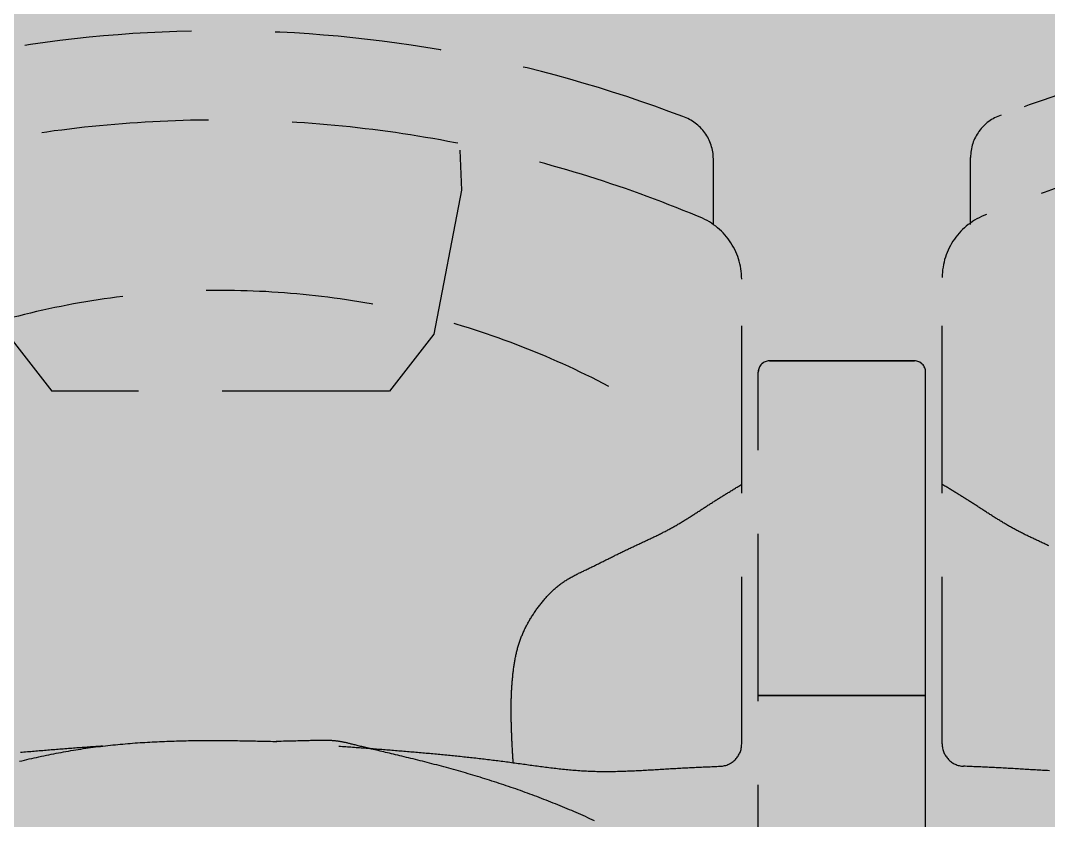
# Model space of a CAD drawing. Header units: metres. Extents: x 630750 to 860239, y 578133 to 726633.
# Drawn here: x 764870.7 to 765331.4, y 637621.9 to 637980.5 of the extents above; entities that cross this region are included whole.
import ezdxf

# ---------------------------------------------------------------- set-up
doc = ezdxf.new("R2010")
doc.units = ezdxf.units.M
doc.header["$LTSCALE"] = 300
doc.linetypes.add('3$0$업무시설_xr-base$0$CONTINOUS', pattern=[0])
doc.linetypes.add('새_블럭$0$HIDDEN', pattern=[0.375, 0.25, -0.125])
for name, color, linetype in [('3$0$A-CON', 2, 'Continuous'), ('3$0$A-WALL-CONC', 2, 'Continuous'), ('새_블럭$0$KUK-WALL-FIN_1', 30, 'Continuous')]:
    doc.layers.add(name, color=color, linetype=linetype)

# ---------------------------------------------------------------- blocks, each defined once
blk = doc.blocks.new('3$0$con2')
at = {"layer": '3$0$A-WALL-CONC', "linetype": '3$0$업무시설_xr-base$0$CONTINOUS'}
h = blk.add_hatch(color=251, dxfattribs=at)
h.dxf.hatch_style = 1
edge = h.paths.add_edge_path(flags=17)
edge.add_arc((-134345.86, -276172.16), 450, 0, 360)
h.paths.add_polyline_path([(-156156.58, -311179.88), (-156334.97, -311089.44), (-156922.81, -312248.94), (-156744.43, -312339.38)], flags=16)
h.paths.add_polyline_path([(-157332.28, -313498.88), (-157510.66, -313408.44), (-158053.29, -314478.74), (-157874.91, -314569.18)], flags=16)
h.paths.add_polyline_path([(-94657.59, -334034.69), (-94715.67, -334226.07), (-93739.61, -334522.25), (-93681.54, -334330.86)], flags=17)
h.paths.add_polyline_path([(-111499.3, -328924.21), (-111557.38, -329115.59), (-110581.33, -329411.77), (-110523.25, -329220.39)], flags=17)
h.paths.add_polyline_path([(-109394.09, -329563.02), (-109452.17, -329754.4), (-108476.11, -330050.58), (-108418.04, -329859.2)], flags=17)
h.paths.add_polyline_path([(-107288.88, -330201.83), (-107346.95, -330393.21), (-106370.9, -330689.39), (-106312.83, -330498.01)], flags=17)
h.paths.add_polyline_path([(-105183.67, -330840.64), (-105241.74, -331032.02), (-104265.69, -331328.2), (-104207.61, -331136.82)], flags=17)
h.paths.add_polyline_path([(-103078.45, -331479.45), (-103136.53, -331670.83), (-102160.47, -331967.01), (-102102.4, -331775.63)], flags=16)
h.paths.add_polyline_path([(-100973.24, -332118.26), (-101031.31, -332309.64), (-100055.26, -332605.82), (-99997.19, -332414.44)], flags=16)
h.paths.add_polyline_path([(-98868.03, -332757.07), (-98926.1, -332948.45), (-97950.05, -333244.63), (-97891.97, -333053.25)], flags=16)
h.paths.add_polyline_path([(-96762.81, -333395.88), (-96820.89, -333587.26), (-95844.83, -333883.44), (-95786.76, -333692.06)], flags=16)
edge = h.paths.add_edge_path(flags=17)
edge.add_arc((-134345.86, -286072.18), 450, 0, 360)
h.paths.add_polyline_path([(-143845.86, -275922.16), (-143845.86, -275872.16), (-144545.85, -275872.16), (-144545.85, -286422.16), (-141345.85, -286422.16), (-141345.85, -286222.16), (-143845.85, -286222.16), (-143845.85, -285772.16), (-144345.85, -285772.16), (-144345.85, -276572.16), (-143845.85, -276572.16), (-143845.85, -276122.16), (-141745.85, -276122.16), (-141345.85, -276122.16), (-141345.85, -275922.16)], flags=17)
h.paths.add_polyline_path([(-104645.86, -260722.16), (-107545.86, -260722.15), (-107545.86, -260922.15), (-104645.86, -260922.16)], flags=16)
h.paths.add_polyline_path([(-105845.86, -322372.15), (-105845.86, -325422.15), (-105555.86, -325422.15), (-105555.86, -325222.15), (-105645.86, -325222.15), (-105645.86, -322572.15), (-99445.86, -322572.15), (-99445.86, -325222.15), (-104555.86, -325222.15), (-104555.86, -325422.15), (-99245.86, -325422.15), (-99245.86, -322372.15)], flags=17)
edge = h.paths.add_edge_path(flags=17)
edge.add_arc((-99495.86, -295972.16), 450, 0, 360)
edge = h.paths.add_edge_path(flags=17)
edge.add_arc((-114495.86, -312472.16), 450, 0, 360)
edge = h.paths.add_edge_path(flags=17)
edge.add_arc((-114495.86, -319072.16), 450, 0, 360)
edge = h.paths.add_edge_path(flags=16)
edge.add_arc((-114545.86, -327472.16), 400, 0, 360)
h.paths.add_polyline_path([(-99895.86, -302172.15), (-99095.86, -302172.15), (-99095.86, -302972.15), (-99895.86, -302972.15)], flags=17)
h.paths.add_polyline_path([(-92295.86, -302072.16), (-91595.86, -302072.16), (-91595.86, -303072.16), (-92295.86, -303072.16)], flags=17)
h.paths.add_polyline_path([(-92295.86, -311972.16), (-91595.86, -311972.16), (-91595.86, -312972.16), (-92295.86, -312972.16)], flags=17)
edge = h.paths.add_edge_path()
edge.add_arc((-127717.72, -334910.62), 400, 0, 360)
h.paths.add_polyline_path([(-166745.86, -285572.16), (-165945.86, -285572.16), (-165945.86, -286372.16), (-166745.86, -286372.16)], flags=16)
h.paths.add_polyline_path([(-151620.1, -327239.63), (-152385.63, -327007.33), (-152617.93, -327772.87), (-151852.4, -328005.16)], flags=16)
h.paths.add_polyline_path([(-164251.38, -323406.77), (-165016.91, -323174.47), (-165249.21, -323940.01), (-164483.67, -324172.3)], flags=17)
h.paths.add_polyline_path([(-165728.14, -305715.75), (-166493.67, -305483.45), (-166725.96, -306248.98), (-165960.43, -306481.28)], flags=16)
h.paths.add_polyline_path([(-170567.02, -321490.34), (-171332.55, -321258.04), (-171564.84, -322023.58), (-170799.31, -322255.87)], flags=17)
h.paths.add_polyline_path([(-166745.86, -295572.15), (-165945.86, -295572.15), (-165945.86, -296372.15), (-166745.86, -296372.15)], flags=16)
edge = h.paths.add_edge_path(flags=16)
edge.add_arc((-137840, -314543.94), 450, 0, 360)
edge = h.paths.add_edge_path(flags=16)
edge.add_arc((-128366.54, -317418.58), 450, 0, 360)
h.paths.add_polyline_path([(-146814.55, -311402.67), (-147580.08, -311170.38), (-147812.37, -311935.91), (-147046.84, -312168.21)], flags=16)
h.paths.add_polyline_path([(-182399.1, -318004.49), (-183068.94, -317801.23), (-183272.2, -318471.07), (-182602.36, -318674.33)], flags=16)
h.paths.add_polyline_path([(-183245.86, -305522.16), (-182545.86, -305522.16), (-182545.86, -306222.16), (-183245.86, -306222.16)], flags=16)
h.paths.add_polyline_path([(-183245.86, -295622.16), (-182545.86, -295622.16), (-182545.86, -296322.16), (-183245.86, -296322.16)], flags=17)
h.paths.add_polyline_path([(-183245.86, -285722.16), (-182545.86, -285722.16), (-182545.86, -286422.16), (-183245.86, -286422.16)], flags=17)
h.paths.add_polyline_path([(-183245.86, -280472.15), (-182545.86, -280472.15), (-182545.86, -281172.15), (-183245.86, -281172.15)], flags=17)
h.paths.add_polyline_path([(-167847.82, -312701.23), (-168613.36, -312468.93), (-168845.65, -313234.46), (-168080.12, -313466.76)], flags=17)
h.paths.add_polyline_path([(-173995.86, -310859.87), (-173195.86, -310859.87), (-173195.86, -311659.87), (-173995.86, -311659.87)], flags=16)
h.paths.add_polyline_path([(-173995.86, -305472.16), (-173195.86, -305472.16), (-173195.86, -306272.16), (-173995.86, -306272.16)], flags=16)
edge = h.paths.add_edge_path(flags=17)
edge.add_arc((-130500.75, -324451.91), 450, 0, 360)
edge = h.paths.add_edge_path(flags=17)
edge.add_arc((-139974.21, -321577.26), 450, 0, 360)
h.paths.add_polyline_path([(-148948.75, -318436), (-149714.28, -318203.7), (-149946.58, -318969.24), (-149181.05, -319201.53)], flags=16)
h.paths.add_polyline_path([(-173995.86, -295572.16), (-173195.86, -295572.16), (-173195.86, -296372.16), (-173995.86, -296372.16)], flags=16)
h.paths.add_polyline_path([(-173995.86, -285672.16), (-173195.86, -285672.16), (-173195.86, -286472.16), (-173995.86, -286472.16)], flags=16)
h.paths.add_polyline_path([(-164445.85, -276572.16), (-163645.85, -276572.16), (-163645.85, -275772.16), (-164445.85, -275772.16)], flags=16)
h.paths.add_polyline_path([(-173945.86, -276472.16), (-173345.86, -276472.16), (-173345.86, -275872.16), (-173945.86, -275872.16)], flags=17)
h.paths.add_polyline_path([(-144645.85, -302172.16), (-143845.85, -302172.16), (-143845.85, -302972.16), (-144645.85, -302972.16)], flags=17)
h.paths.add_polyline_path([(-144645.85, -295572.16), (-143845.85, -295572.16), (-143845.85, -296372.16), (-144645.85, -296372.16)], flags=16)
h.paths.add_polyline_path([(-99845.86, -327072.15), (-99045.86, -327072.15), (-99045.86, -327872.15), (-99845.86, -327872.15)], flags=16)
h.paths.add_polyline_path([(-154445.85, -302272.16), (-153845.85, -302272.16), (-153845.85, -302872.16), (-154445.85, -302872.16)], flags=17)
edge = h.paths.add_edge_path(flags=17)
edge.add_arc((-124445.86, -286072.16), 350, 0, 360)
edge = h.paths.add_edge_path(flags=17)
edge.add_arc((-124445.86, -295972.15), 350, 0, 360)
edge = h.paths.add_edge_path(flags=17)
edge.add_arc((-134345.86, -302572.15), 350, 0, 360)
edge = h.paths.add_edge_path(flags=17)
edge.add_arc((-134345.86, -295972.15), 350, 0, 360)
h.paths.add_polyline_path([(-92345.86, -253222.15), (-91645.86, -253222.15), (-91645.86, -253922.15), (-92345.86, -253922.15)], flags=17)
h.paths.add_polyline_path([(-173995.86, -253222.15), (-173295.86, -253222.15), (-173295.86, -253922.15), (-173995.86, -253922.15)], flags=17)
h.paths.add_polyline_path([(-92345.86, -333872.16), (-91645.86, -333872.16), (-91645.86, -334572.16), (-92345.86, -334572.16)], flags=17)
h.paths.add_polyline_path([(-92395.86, -327072.16), (-91645.86, -327072.16), (-91645.86, -327872.16), (-92395.86, -327872.16)], flags=16)
h.paths.add_polyline_path([(-92295.86, -318572.16), (-91595.86, -318572.16), (-91595.86, -319572.16), (-92295.86, -319572.16)], flags=17)
edge = h.paths.add_edge_path(flags=17)
edge.add_arc((-107945.86, -329272.16), 450, 0, 360)
edge = h.paths.add_edge_path(flags=17)
edge.add_arc((-107945.86, -295972.16), 500, 0, 360)
h.paths.add_polyline_path([(-108345.86, -318572.16), (-107545.86, -318572.16), (-107545.86, -319572.16), (-108345.86, -319572.16)], flags=17)
h.paths.add_polyline_path([(-108345.86, -311972.16), (-107545.86, -311972.16), (-107545.86, -312972.16), (-108345.86, -312972.16)], flags=17)
h.paths.add_polyline_path([(-108345.86, -302072.16), (-107545.86, -302072.16), (-107545.86, -303072.16), (-108345.86, -303072.16)], flags=17)
h.paths.add_polyline_path([(-124845.86, -253172.16), (-124045.86, -253172.16), (-124045.86, -253972.16), (-124845.86, -253972.16)], flags=17)
h.paths.add_polyline_path([(-144645.86, -253172.16), (-143845.86, -253172.16), (-143845.86, -253972.16), (-144645.86, -253972.16)], flags=17)
h.paths.add_polyline_path([(-164445.61, -253172.16), (-163645.61, -253172.16), (-163645.61, -253972.16), (-164445.61, -253972.16)], flags=17)
h.paths.add_polyline_path([(-114945.86, -253172.16), (-114145.86, -253172.16), (-114145.86, -253972.16), (-114945.86, -253972.16)], flags=17)
h.paths.add_polyline_path([(-134645.86, -253272.16), (-134045.86, -253272.16), (-134045.86, -253872.16), (-134645.86, -253872.16)], flags=17)
h.paths.add_polyline_path([(-154445.86, -253272.16), (-153845.86, -253272.16), (-153845.86, -253872.16), (-154445.86, -253872.16)], flags=17)
h.paths.add_polyline_path([(-99745.86, -253272.16), (-99145.86, -253272.16), (-99145.86, -253872.16), (-99745.86, -253872.16)], flags=17)
h.paths.add_polyline_path([(-108345.86, -253172.16), (-107545.86, -253172.16), (-107545.86, -253972.16), (-108345.86, -253972.16)], flags=17)
h.paths.add_polyline_path([(-92295.86, -295622.16), (-91595.86, -295622.16), (-91595.86, -296322.16), (-92295.86, -296322.16)], flags=17)
h.paths.add_polyline_path([(-92295.86, -285722.16), (-91595.86, -285722.16), (-91595.86, -286422.16), (-92295.86, -286422.16)], flags=17)
h.paths.add_polyline_path([(-92295.86, -275822.16), (-91595.86, -275822.16), (-91595.86, -276522.16), (-92295.86, -276522.16)], flags=17)
h.paths.add_polyline_path([(-92295.86, -269222.16), (-91595.86, -269222.16), (-91595.86, -269922.16), (-92295.86, -269922.16)], flags=17)
h.paths.add_polyline_path([(-92295.86, -260722.16), (-91595.86, -260722.16), (-91595.86, -261422.16), (-92295.86, -261422.16)], flags=17)
h.paths.add_polyline_path([(-99845.86, -331472.16), (-99045.86, -331472.16), (-99045.86, -332272.16), (-99845.86, -332272.16)], flags=16)
h.paths.add_polyline_path([(-114945.86, -285672.16), (-114145.86, -285672.16), (-114145.86, -286472.16), (-114945.86, -286472.16)], flags=16)
h.paths.add_polyline_path([(-174045.86, -269172.16), (-173245.86, -269172.16), (-173245.86, -269972.16), (-174045.86, -269972.16)], flags=16)
h.paths.add_polyline_path([(-174045.86, -260672.16), (-173245.86, -260672.16), (-173245.86, -261472.16), (-174045.86, -261472.16)], flags=16)
edge = h.paths.add_edge_path(flags=17)
edge.add_arc((-124445.86, -276172.16), 450, 0, 360)
edge = h.paths.add_edge_path(flags=17)
edge.add_arc((-114545.86, -295972.16), 450, 0, 360)
edge = h.paths.add_edge_path(flags=17)
edge.add_arc((-114545.86, -302572.16), 450, 0, 360)
h.paths.add_polyline_path([(-114945.86, -269172.16), (-114145.86, -269172.16), (-114145.86, -269972.16), (-114945.86, -269972.16)], flags=16)
h.paths.add_polyline_path([(-100595.86, -260722.16), (-99795.86, -260722.16), (-99795.86, -261522.16), (-100595.86, -261522.16)], flags=17)
h.paths.add_polyline_path([(-114945.86, -260672.16), (-114145.86, -260672.16), (-114145.86, -261472.16), (-114945.86, -261472.16)], flags=16)
h.paths.add_polyline_path([(-108345.86, -285672.15), (-107545.86, -285672.15), (-107545.86, -286472.15), (-108345.86, -286472.15)], flags=16)
h.paths.add_polyline_path([(-99895.86, -285672.15), (-99095.86, -285672.15), (-99095.86, -286472.15), (-99895.86, -286472.15)], flags=16)
h.paths.add_polyline_path([(-99895.86, -275772.15), (-99095.86, -275772.15), (-99095.86, -276572.15), (-99895.86, -276572.15)], flags=16)
h.paths.add_polyline_path([(-108345.86, -275772.15), (-107545.86, -275772.15), (-107545.86, -276572.15), (-108345.86, -276572.15)], flags=16)
h.paths.add_polyline_path([(-114945.86, -275772.15), (-114145.86, -275772.15), (-114145.86, -276572.15), (-114945.86, -276572.15)], flags=16)
h.paths.add_polyline_path([(-124845.86, -260672.15), (-124045.86, -260672.15), (-124045.86, -261472.15), (-124845.86, -261472.15)], flags=16)
h.paths.add_polyline_path([(-134745.86, -260672.15), (-133945.86, -260672.15), (-133945.86, -261472.15), (-134745.86, -261472.15)], flags=16)
h.paths.add_polyline_path([(-144645.86, -260672.15), (-143845.86, -260672.15), (-143845.86, -261472.15), (-144645.86, -261472.15)], flags=16)
h.paths.add_polyline_path([(-154545.86, -260672.15), (-153745.86, -260672.15), (-153745.86, -261472.15), (-154545.86, -261472.15)], flags=16)
h.paths.add_polyline_path([(-154545.86, -269172.15), (-153745.86, -269172.15), (-153745.86, -269972.15), (-154545.86, -269972.15)], flags=16)
h.paths.add_polyline_path([(-144645.86, -269172.15), (-143845.86, -269172.15), (-143845.86, -269972.15), (-144645.86, -269972.15)], flags=16)
h.paths.add_polyline_path([(-134745.86, -269172.15), (-133945.86, -269172.15), (-133945.86, -269972.15), (-134745.86, -269972.15)], flags=16)
h.paths.add_polyline_path([(-124845.86, -269172.15), (-124045.86, -269172.15), (-124045.86, -269972.15), (-124845.86, -269972.15)], flags=16)
h.paths.add_polyline_path([(-99895.86, -269172.15), (-99095.86, -269172.15), (-99095.86, -269972.15), (-99895.86, -269972.15)], flags=16)
edge = h.paths.add_edge_path(flags=17)
edge.add_arc((-142631.08, -330333.03), 450, 0, 360)
h.paths.add_polyline_path([(-92245.86, -248122.15), (-91645.86, -248122.15), (-91645.86, -248722.15), (-92245.86, -248722.15)], flags=16)
h.paths.add_polyline_path([(-154545.85, -275772.16), (-153745.85, -275772.16), (-153745.85, -276572.16), (-154545.85, -276572.16)], flags=16)
h.paths.add_polyline_path([(-181495.86, -275872.15), (-180895.86, -275872.15), (-180895.86, -276472.15), (-181495.86, -276472.15)], flags=17)
h.paths.add_polyline_path([(-181495.86, -269272.15), (-180895.86, -269272.15), (-180895.86, -269872.15), (-181495.86, -269872.15)], flags=17)
h.paths.add_polyline_path([(-181495.86, -260772.15), (-180895.86, -260772.15), (-180895.86, -261372.15), (-181495.86, -261372.15)], flags=17)
h.paths.add_polyline_path([(-99745.86, -248122.15), (-99145.86, -248122.15), (-99145.86, -248722.15), (-99745.86, -248722.15)], flags=16)
h.paths.add_polyline_path([(-108245.86, -248122.15), (-107645.86, -248122.15), (-107645.86, -248722.15), (-108245.86, -248722.15)], flags=16)
h.paths.add_polyline_path([(-114845.86, -248122.15), (-114245.86, -248122.15), (-114245.86, -248722.15), (-114845.86, -248722.15)], flags=16)
h.paths.add_polyline_path([(-124745.86, -248122.15), (-124145.86, -248122.15), (-124145.86, -248722.15), (-124745.86, -248722.15)], flags=16)
h.paths.add_polyline_path([(-134645.86, -248122.15), (-134045.86, -248122.15), (-134045.86, -248722.15), (-134645.86, -248722.15)], flags=16)
h.paths.add_polyline_path([(-144545.86, -248122.15), (-143945.86, -248122.15), (-143945.86, -248722.15), (-144545.86, -248722.15)], flags=16)
h.paths.add_polyline_path([(-154445.86, -248122.15), (-153845.86, -248122.15), (-153845.86, -248722.15), (-154445.86, -248722.15)], flags=16)
h.paths.add_polyline_path([(-164345.86, -248122.15), (-163745.86, -248122.15), (-163745.86, -248722.15), (-164345.86, -248722.15)], flags=16)
h.paths.add_polyline_path([(-173945.86, -248122.15), (-173345.86, -248122.15), (-173345.86, -248722.15), (-173945.86, -248722.15)], flags=16)
h.paths.add_polyline_path([(-181495.86, -248122.15), (-180895.86, -248122.15), (-180895.86, -248722.15), (-181495.86, -248722.15)], flags=17)
h.paths.add_polyline_path([(-156129.82, -308837.28), (-156275.21, -309124.05), (-155530.07, -309501.82), (-155767.47, -309970.08), (-155589.08, -310060.51), (-155031.87, -308961.44), (-158742.65, -307835.44), (-158800.72, -308026.82), (-158705.03, -308055.86), (-159053.47, -309204.15), (-159149.17, -309175.12), (-159207.24, -309366.5), (-159111.55, -309395.54), (-160940.87, -315424.1), (-163476.69, -314654.63), (-161647.37, -308626.06), (-160164.15, -309076.13), (-160106.08, -308884.75), (-161589.3, -308434.68), (-161240.86, -307286.38), (-159757.64, -307736.45), (-159699.57, -307545.07), (-161374.17, -307036.92), (-163726.15, -314787.93), (-158751.16, -316297.55), (-158462.76, -315728.69), (-158641.13, -315638.24), (-158853.67, -316057.45), (-160749.48, -315482.17), (-158513.65, -308113.93)], flags=16)
h.paths.add_polyline_path([(-164195.86, -268622.15), (-164395.86, -268622.15), (-164395.86, -260722.15), (-161345.86, -260722.15), (-161345.86, -269922.15), (-164395.86, -269922.15), (-164395.86, -269622.15), (-164195.86, -269622.15), (-164195.86, -269722.15), (-161545.86, -269722.15), (-161545.86, -267322.15), (-163095.86, -267322.15), (-163095.86, -267122.15), (-161545.86, -267122.15), (-161545.86, -260922.15), (-164195.86, -260922.15), (-164195.86, -267122.15), (-164095.86, -267122.15), (-164095.86, -267322.15), (-164195.86, -267322.15)], flags=16)
h.paths.add_polyline_path([(-133745.86, -297419.02), (-133445.86, -297419.02), (-133445.86, -294772.16), (-133745.86, -294772.16)], flags=16)
h.paths.add_polyline_path([(-174045.86, -269972.15), (-174045.86, -269172.15), (-173245.86, -269172.15), (-173245.86, -269972.15)], flags=16)
edge = h.paths.add_edge_path()
edge.add_line((-92095.86, -249472.15), (-92095.87, -249672.15))
edge.add_line((-92095.86, -249472.15), (-92095.86, -249672.15))
edge.add_line((-92095.86, -249472.15), (-92095.86, -249672.15))
edge.add_line((-107745.86, -269122.15), (-107945.86, -269122.15))
edge.add_line((-107945.86, -266622.16), (-107745.86, -266622.16))
edge.add_line((-107945.86, -265972.16), (-107945.86, -266622.16))
edge.add_line((-107945.86, -269122.15), (-107945.86, -269672.16))
edge.add_line((-107745.86, -269472.16), (-107745.86, -269122.15))
edge.add_line((-107745.86, -266622.16), (-107745.86, -265972.16))
edge.add_arc((-131699.45, -252472.15), 9200, 49.504868, 90)
edge.add_line((-91895.86, -331197.16), (-91595.86, -331197.16))
edge.add_line((-91595.86, -321272.16), (-91895.86, -321272.16))
edge.add_line((-102295.86, -264497.15), (-102095.86, -264497.15))
edge.add_line((-102295.86, -263497.15), (-102095.86, -263497.15))
edge.add_line((-102095.86, -264497.15), (-102095.86, -264872.15))
edge.add_line((-102095.86, -262922.15), (-102095.86, -263497.15))
edge.add_line((-102295.86, -264497.15), (-102295.86, -264672.15))
edge.add_line((-102295.86, -263122.15), (-102295.86, -263497.15))
edge.add_line((-102095.86, -264872.15), (-103745.86, -264872.15))
edge.add_line((-102295.86, -264672.15), (-103745.86, -264672.15))
edge.add_line((-112628.46, -328581.58), (-113861.43, -328207.44))
edge.add_line((-112686.54, -328772.96), (-112628.46, -328581.58))
edge.add_line((-113989.85, -328377.48), (-112686.54, -328772.96))
edge.add_line((-91895.86, -334572.16), (-91895.86, -334872.72))
edge.add_line((-91895.86, -334872.72), (-92552.38, -334673.5))
edge.add_line((-91595.86, -321272.16), (-91595.86, -257872.02))
edge.add_line((-91645.86, -327872.16), (-91595.86, -327872.16))
edge.add_line((-91595.86, -327872.16), (-91595.86, -326772.16))
edge.add_line((-92552.38, -334673.5), (-92610.45, -334864.89))
edge.add_line((-92610.45, -334864.89), (-91595.86, -335172.76))
edge.add_line((-91595.86, -335172.76), (-91595.86, -331197.16))
edge.add_line((-113989.85, -328504.28), (-113989.85, -328377.48))
edge.add_line((-114139.85, -328504.28), (-114139.85, -328154.58))
edge.add_line((-114212.75, -327693.6), (-113861.43, -328207.44))
edge.add_line((-114363.14, -327827.99), (-114139.85, -328154.58))
edge.add_line((-114139.85, -328504.28), (-113989.85, -328504.28))
edge.add_line((-91595.86, -326772.16), (-91895.86, -326772.16))
edge.add_line((-180895.85, -299322.15), (-182995.86, -299322.15))
edge.add_line((-180895.85, -299022.15), (-180895.85, -299322.15))
edge.add_line((-182995.86, -299022.15), (-180895.85, -299022.15))
edge.add_line((-180895.86, -304122.15), (-180895.86, -304422.15))
edge.add_line((-180895.86, -287122.15), (-182995.86, -287122.15))
edge.add_line((-180895.86, -287422.15), (-180895.86, -287122.15))
edge.add_line((-182995.86, -287422.15), (-180895.86, -287422.15))
edge.add_line((-180895.86, -293072.15), (-182995.86, -293072.15))
edge.add_line((-180895.86, -292772.15), (-180895.86, -293072.15))
edge.add_line((-182995.86, -292772.15), (-180895.86, -292772.15))
edge.add_line((-180895.86, -304422.15), (-182995.86, -304422.15))
edge.add_line((-182995.86, -304122.15), (-180895.86, -304122.15))
edge.add_line((-91595.86, -331197.16), (-91595.86, -335172.76))
edge.add_line((-91595.86, -257872.15), (-91595.86, -321272.16))
edge.add_line((-92095.86, -249472.15), (-92095.85, -249672.15))
edge.add_line((-89395.61, -249672.15), (-92095.85, -249672.15))
edge.add_line((-89395.61, -249472.15), (-92095.86, -249472.15))
edge.add_line((-125725.12, -245475.68), (-122586.82, -248122.15))
edge.add_line((-128045.86, -242472.15), (-121345.86, -248122.15))
edge.add_line((-144945.86, -243272.15), (-131695.93, -243272.15))
edge.add_line((-145745.86, -242472.15), (-128045.86, -242472.15))
edge.add_line((-144945.86, -248122.15), (-144945.86, -243272.15))
edge.add_line((-145745.86, -248122.15), (-145745.86, -242472.15))
edge.add_line((-183095.92, -306222.16), (-183095.94, -313624.25))
edge.add_line((-183295.86, -313624.25), (-183095.86, -313624.25))
edge.add_line((-89395.61, -248522.15), (-91645.85, -248522.15))
edge.add_line((-92095.86, -257472.15), (-89395.61, -257472.15))
edge.add_line((-91595.86, -257872.15), (-88995.61, -257872.15))
edge.add_line((-89395.61, -249672.15), (-89395.61, -257472.15))
edge.add_line((-89395.61, -248522.15), (-89395.61, -249472.15))
edge.add_line((-88995.61, -248122.15), (-88995.61, -257872.15))
edge.add_line((-88995.61, -248122.15), (-91645.86, -248122.15))
edge.add_line((-102295.86, -263122.15), (-103745.86, -263122.15))
edge.add_line((-102095.86, -262922.15), (-103745.86, -262922.15))
edge.add_line((-99295.86, -275772.15), (-99295.86, -269972.15))
edge.add_line((-99095.86, -275772.15), (-99095.86, -269972.15))
edge.add_line((-99295.86, -285672.15), (-99295.86, -276572.15))
edge.add_line((-99095.86, -285672.15), (-99095.86, -276572.15))
edge.add_line((-99295.86, -290172.15), (-99095.86, -290172.15))
edge.add_line((-183245.86, -306222.15), (-183295.92, -306222.15))
edge.add_line((-111745.86, -265972.15), (-107945.86, -265972.15))
edge.add_line((-111745.86, -262022.15), (-111745.86, -265972.15))
edge.add_line((-111545.86, -262022.15), (-111745.86, -262022.15))
edge.add_line((-111545.86, -262922.15), (-111545.86, -262022.15))
edge.add_line((-111445.86, -262922.15), (-111545.86, -262922.15))
edge.add_line((-111445.86, -263122.15), (-111445.86, -262922.15))
edge.add_line((-111545.86, -263122.15), (-111445.86, -263122.15))
edge.add_line((-111545.86, -265772.15), (-111545.86, -263122.15))
edge.add_line((-103945.86, -265772.15), (-111545.86, -265772.15))
edge.add_line((-103945.86, -263122.15), (-103945.86, -265772.15))
edge.add_line((-110445.86, -263122.15), (-103945.86, -263122.15))
edge.add_line((-110445.86, -262922.15), (-110445.86, -263122.15))
edge.add_line((-109295.86, -262922.15), (-110445.86, -262922.15))
edge.add_line((-109295.86, -260922.15), (-109295.86, -262922.15))
edge.add_line((-111545.86, -260922.15), (-109295.86, -260922.15))
edge.add_line((-111545.86, -261022.15), (-111545.86, -260922.15))
edge.add_line((-111745.86, -261022.15), (-111545.86, -261022.15))
edge.add_line((-111745.86, -260722.15), (-111745.86, -261022.15))
edge.add_line((-108245.86, -260722.15), (-111745.86, -260722.15))
edge.add_line((-108245.86, -260922.15), (-108245.86, -260722.15))
edge.add_line((-109095.86, -260922.15), (-108245.86, -260922.15))
edge.add_line((-109095.86, -262922.15), (-109095.86, -260922.15))
edge.add_line((-103945.86, -262922.15), (-109095.86, -262922.15))
edge.add_line((-103945.86, -260722.16), (-103945.86, -262922.15))
edge.add_line((-103745.86, -260722.16), (-103945.86, -260722.16))
edge.add_line((-103745.86, -262922.15), (-103745.86, -260722.16))
edge.add_line((-103745.86, -264672.15), (-103745.86, -263122.15))
edge.add_line((-103745.86, -266622.16), (-103745.86, -264872.15))
edge.add_line((-103945.86, -266622.16), (-103745.86, -266622.16))
edge.add_line((-103945.86, -265972.15), (-103945.86, -266622.16))
edge.add_line((-107745.86, -265972.15), (-103945.86, -265972.15))
edge.add_line((-103745.86, -269157.76), (-103945.86, -269162.15))
edge.add_line((-103745.86, -269672.15), (-103745.86, -269157.76))
edge.add_line((-107945.86, -269672.15), (-103745.86, -269672.15))
edge.add_line((-103945.86, -269472.15), (-107745.86, -269472.15))
edge.add_line((-103945.86, -269162.15), (-103945.86, -269472.15))
edge.add_line((-173945.86, -248622.15), (-180895.86, -248622.15))
edge.add_line((-164345.86, -248622.15), (-173345.86, -248622.15))
edge.add_line((-154445.86, -248622.15), (-163745.86, -248622.15))
edge.add_line((-154445.86, -248122.15), (-181495.86, -248122.15))
edge.add_line((-144545.86, -248622.15), (-153845.86, -248622.15))
edge.add_line((-114845.86, -248622.15), (-124145.86, -248622.15))
edge.add_line((-108245.86, -248622.15), (-114245.86, -248622.15))
edge.add_line((-99745.86, -248622.15), (-107645.86, -248622.15))
edge.add_line((-92245.86, -248622.15), (-99145.86, -248622.15))
edge.add_line((-145745.86, -248122.15), (-153845.86, -248122.15))
edge.add_line((-144545.86, -248122.15), (-144945.86, -248122.15))
edge.add_line((-122586.82, -248122.15), (-124145.86, -248122.15))
edge.add_line((-91645.86, -248122.15), (-121345.86, -248122.15))
edge.add_line((-180995.86, -280772.15), (-182545.86, -280772.15))
edge.add_line((-181495.86, -280472.15), (-183295.86, -280472.15))
edge.add_line((-180995.86, -276472.15), (-180995.86, -280772.15))
edge.add_line((-180995.86, -269872.15), (-180995.86, -275872.15))
edge.add_line((-180995.86, -261372.15), (-180995.86, -269272.15))
edge.add_line((-180995.86, -248722.15), (-180995.86, -260772.15))
edge.add_line((-181495.86, -248122.15), (-181495.86, -280472.15))
edge.add_line((-91895.86, -331197.16), (-91895.86, -333872.16))
edge.add_line((-91895.86, -326772.16), (-91895.86, -327072.15))
edge.add_line((-91895.86, -319572.15), (-91895.86, -321272.16))
edge.add_line((-91895.86, -312972.15), (-91895.86, -318572.15))
edge.add_line((-91895.86, -303072.15), (-91895.86, -311972.15))
edge.add_line((-92095.86, -296322.16), (-92095.86, -302072.15))
edge.add_line((-92095.86, -286422.16), (-92095.86, -295622.16))
edge.add_line((-92095.86, -276522.16), (-92095.86, -285722.16))
edge.add_line((-92095.86, -269922.16), (-92095.86, -275822.16))
edge.add_line((-92095.86, -261422.16), (-92095.86, -269222.16))
edge.add_line((-92095.86, -257472.15), (-92095.86, -260722.16))
edge.add_line((-99095.86, -286472.15), (-99095.86, -290172.15))
edge.add_line((-99295.86, -286472.15), (-99295.86, -290172.15))
edge.add_line((-182995.86, -304422.15), (-182995.86, -305522.15))
edge.add_line((-182995.86, -299322.15), (-182995.86, -304122.15))
edge.add_line((-182995.86, -296322.15), (-182995.86, -299022.15))
edge.add_line((-182995.86, -293072.15), (-182995.86, -295622.15))
edge.add_line((-182995.86, -287422.15), (-182995.86, -292772.15))
edge.add_line((-182995.86, -286422.15), (-182995.86, -287122.15))
edge.add_line((-182995.86, -281172.15), (-182995.86, -285722.15))
edge.add_line((-183295.86, -280472.15), (-183295.86, -313624.25))
blk = doc.blocks.new('새_블럭$0$GF0T')
at = {"layer": '새_블럭$0$KUK-WALL-FIN_1', "color": 222, "linetype": '새_블럭$0$HIDDEN'}
for p, q in [((521.56, 290.31), (36.56, 290.31)), ((181.56, 215.31), (181.56, 290.31)), ((31.56, 220.31), (31.56, 285.31)), ((521.56, 215.31), (36.56, 215.31)), ((363.94, -266.59), (36.56, -266.59)), ((181.56, -266.59), (181.56, -341.59)), ((31.56, -271.59), (31.56, -336.59)), ((521.56, -341.59), (36.56, -341.59))]:
    blk.add_line(p, q, dxfattribs=at)
at = {"layer": '새_블럭$0$KUK-WALL-FIN_1', "color": 8, "linetype": '새_블럭$0$HIDDEN'}
for p, q in [((203.3, 207.86), (-5.09, 207.86)), ((-29.6, 195.16), (-58.96, 195.16)), ((45.06, 50.04), (45.06, -101.32)), ((-29.6, -246.44), (-59.62, -246.44)), ((203.3, -259.14), (-5.8, -259.14))]:
    blk.add_line(p, q, dxfattribs=at)
for points in [[(-62.97, 81.55), (-44.98, 82.2), (19.51, 69.93), (45.06, 50.04)], [(-62.97, -132.83), (-44.98, -133.48), (19.51, -121.21), (45.06, -101.32)]]:
    blk.add_lwpolyline(points, dxfattribs=at)
at = {"layer": '새_블럭$0$KUK-WALL-FIN_1', "color": 8}
for points in [[(211.69, 105.44, 0), (211.22, 105.41, 0), (210.75, 105.39, 0), (210.28, 105.36, 0), (209.81, 105.33, 0), (209.34, 105.3, 0), (208.88, 105.28, 0), (208.41, 105.25, 0), (207.94, 105.22, 0), (207.47, 105.2, 0), (207, 105.17, 0), (206.54, 105.14, 0), (206.07, 105.12, 0), (205.6, 105.09, 0), (205.13, 105.07, 0), (204.66, 105.04, 0), (204.19, 105.02, 0), (203.73, 105, 0), (203.26, 104.97, 0), (202.79, 104.95, 0), (202.32, 104.92, 0), (201.85, 104.9, 0), (201.39, 104.88, 0), (200.92, 104.86, 0), (200.45, 104.84, 0), (199.98, 104.82, 0), (199.51, 104.8, 0), (199.05, 104.78, 0), (198.58, 104.76, 0), (198.11, 104.74, 0), (197.64, 104.72, 0), (197.17, 104.71, 0), (196.71, 104.69, 0), (196.24, 104.67, 0), (195.77, 104.66, 0), (195.3, 104.64, 0), (194.83, 104.63, 0), (194.36, 104.62, 0), (193.9, 104.61, 0), (193.43, 104.59, 0), (192.96, 104.58, 0), (192.49, 104.58, 0), (192.02, 104.57, 0), (191.56, 104.56, 0), (191.09, 104.55, 0), (190.62, 104.55, 0), (190.15, 104.54, 0), (189.68, 104.54, 0), (189.22, 104.54, 0), (188.75, 104.53, 0), (188.28, 104.53, 0), (187.81, 104.53, 0), (187.34, 104.54, 0), (186.88, 104.54, 0), (186.41, 104.54, 0), (185.94, 104.55, 0), (185.47, 104.55, 0), (185, 104.56, 0), (184.53, 104.57, 0), (184.07, 104.58, 0), (183.6, 104.59, 0), (183.13, 104.6, 0), (182.66, 104.62, 0), (182.19, 104.63, 0), (181.73, 104.65, 0), (181.26, 104.67, 0), (180.79, 104.69, 0), (180.32, 104.71, 0), (179.85, 104.73, 0), (179.39, 104.75, 0), (178.92, 104.78, 0), (178.45, 104.81, 0), (177.98, 104.83, 0), (177.51, 104.86, 0), (177.05, 104.89, 0), (176.58, 104.93, 0), (176.11, 104.96, 0), (175.64, 105, 0), (175.17, 105.04, 0), (174.71, 105.08, 0), (174.24, 105.12, 0), (173.77, 105.16, 0), (173.3, 105.21, 0), (172.83, 105.25, 0), (172.37, 105.3, 0), (171.9, 105.35, 0), (171.43, 105.4, 0), (170.96, 105.46, 0), (170.5, 105.51, 0), (170.03, 105.57, 0), (169.56, 105.63, 0), (169.09, 105.7, 0), (168.63, 105.76, 0), (168.16, 105.83, 0), (167.7, 105.9, 0), (167.23, 105.98, 0), (166.77, 106.05, 0), (166.31, 106.13, 0), (165.84, 106.21, 0), (165.38, 106.3, 0), (164.92, 106.39, 0), (164.46, 106.48, 0), (164, 106.57, 0), (163.54, 106.67, 0), (163.08, 106.77, 0), (162.62, 106.87, 0), (162.17, 106.98, 0), (161.71, 107.09, 0), (161.26, 107.2, 0), (160.81, 107.32, 0), (160.35, 107.44, 0), (159.9, 107.57, 0), (159.45, 107.7, 0), (159.01, 107.83, 0), (158.56, 107.97, 0), (158.11, 108.11, 0), (157.67, 108.26, 0), (157.23, 108.41, 0), (156.79, 108.56, 0), (156.35, 108.72, 0), (155.91, 108.88, 0), (155.47, 109.05, 0), (155.04, 109.22, 0), (154.6, 109.39, 0), (154.17, 109.57, 0), (153.74, 109.76, 0), (153.31, 109.94, 0), (152.89, 110.14, 0), (152.46, 110.33, 0), (152.04, 110.53, 0), (151.62, 110.73, 0), (151.2, 110.94, 0), (150.78, 111.15, 0), (150.36, 111.37, 0), (149.94, 111.58, 0), (149.53, 111.81, 0), (149.12, 112.03, 0), (148.71, 112.26, 0), (148.3, 112.49, 0), (147.89, 112.73, 0), (147.49, 112.97, 0), (147.08, 113.21, 0), (146.68, 113.45, 0), (146.28, 113.7, 0), (145.88, 113.95, 0), (145.49, 114.21, 0), (145.09, 114.47, 0), (144.7, 114.73, 0), (144.31, 114.99, 0), (143.92, 115.26, 0), (143.53, 115.53, 0), (143.14, 115.8, 0), (142.76, 116.08, 0), (142.38, 116.35, 0), (142, 116.64, 0), (141.62, 116.92, 0), (141.24, 117.2, 0), (140.87, 117.49, 0), (140.49, 117.78, 0), (140.12, 118.08, 0), (139.75, 118.38, 0), (139.39, 118.67, 0), (139.02, 118.98, 0), (138.66, 119.28, 0), (138.3, 119.59, 0), (137.95, 119.9, 0), (137.59, 120.22, 0), (137.25, 120.53, 0), (136.9, 120.85, 0), (136.56, 121.17, 0), (136.21, 121.5, 0), (135.88, 121.83, 0), (135.54, 122.16, 0), (135.21, 122.49, 0), (134.89, 122.83, 0), (134.56, 123.17, 0), (134.24, 123.51, 0), (133.93, 123.86, 0), (133.62, 124.21, 0), (133.31, 124.56, 0), (133.01, 124.92, 0), (132.71, 125.28, 0), (132.41, 125.64, 0), (132.12, 126.01, 0), (131.84, 126.38, 0), (131.55, 126.75, 0), (131.28, 127.12, 0), (131.01, 127.5, 0), (130.74, 127.89, 0), (130.48, 128.27, 0), (130.22, 128.66, 0), (129.97, 129.05, 0), (129.72, 129.44, 0), (129.47, 129.84, 0), (129.23, 130.24, 0), (129, 130.65, 0), (128.76, 131.05, 0), (128.53, 131.46, 0), (128.31, 131.87, 0), (128.09, 132.28, 0), (127.86, 132.69, 0), (127.65, 133.11, 0), (127.43, 133.52, 0), (127.22, 133.94, 0), (127, 134.36, 0), (126.8, 134.78, 0), (126.59, 135.2, 0), (126.38, 135.62, 0), (126.17, 136.05, 0), (125.97, 136.47, 0), (125.77, 136.89, 0), (125.56, 137.32, 0), (125.36, 137.74, 0), (125.16, 138.17, 0), (124.95, 138.59, 0), (124.75, 139.01, 0), (124.55, 139.44, 0), (124.34, 139.86, 0), (124.14, 140.28, 0), (123.93, 140.71, 0), (123.73, 141.13, 0), (123.52, 141.55, 0), (123.32, 141.97, 0), (123.11, 142.39, 0), (122.9, 142.81, 0), (122.7, 143.23, 0), (122.49, 143.65, 0), (122.28, 144.07, 0), (122.07, 144.49, 0), (121.86, 144.91, 0), (121.66, 145.33, 0), (121.45, 145.75, 0), (121.24, 146.17, 0), (121.03, 146.59, 0), (120.82, 147.01, 0), (120.61, 147.43, 0), (120.4, 147.84, 0), (120.19, 148.26, 0), (119.98, 148.68, 0), (119.78, 149.1, 0), (119.57, 149.52, 0), (119.36, 149.94, 0), (119.15, 150.36, 0), (118.94, 150.78, 0), (118.73, 151.19, 0), (118.53, 151.61, 0), (118.32, 152.03, 0), (118.11, 152.45, 0), (117.91, 152.87, 0), (117.7, 153.29, 0), (117.5, 153.71, 0), (117.29, 154.13, 0), (117.08, 154.55, 0), (116.88, 154.97, 0), (116.68, 155.39, 0), (116.47, 155.81, 0), (116.27, 156.23, 0), (116.07, 156.66, 0), (115.87, 157.08, 0), (115.67, 157.5, 0), (115.47, 157.92, 0), (115.27, 158.35, 0), (115.07, 158.77, 0), (114.87, 159.19, 0), (114.67, 159.62, 0), (114.47, 160.04, 0), (114.27, 160.47, 0), (114.08, 160.89, 0), (113.88, 161.32, 0), (113.68, 161.74, 0), (113.48, 162.17, 0), (113.28, 162.59, 0), (113.09, 163.02, 0), (112.89, 163.44, 0), (112.69, 163.87, 0), (112.5, 164.29, 0), (112.3, 164.72, 0), (112.1, 165.14, 0), (111.9, 165.56, 0), (111.7, 165.99, 0), (111.5, 166.41, 0), (111.3, 166.84, 0), (111.1, 167.26, 0), (110.9, 167.68, 0), (110.7, 168.11, 0), (110.5, 168.53, 0), (110.29, 168.95, 0), (110.09, 169.37, 0), (109.89, 169.79, 0), (109.68, 170.21, 0), (109.47, 170.63, 0), (109.27, 171.05, 0), (109.06, 171.47, 0), (108.85, 171.89, 0), (108.64, 172.31, 0), (108.42, 172.72, 0), (108.21, 173.14, 0), (108, 173.56, 0), (107.78, 173.97, 0), (107.56, 174.39, 0), (107.34, 174.8, 0), (107.12, 175.21, 0), (106.9, 175.62, 0), (106.68, 176.03, 0), (106.45, 176.44, 0), (106.22, 176.85, 0), (106, 177.26, 0), (105.77, 177.67, 0), (105.53, 178.07, 0), (105.3, 178.48, 0), (105.07, 178.88, 0), (104.83, 179.29, 0), (104.59, 179.69, 0), (104.35, 180.09, 0), (104.11, 180.49, 0), (103.87, 180.89, 0), (103.63, 181.29, 0), (103.39, 181.69, 0), (103.14, 182.09, 0), (102.89, 182.49, 0), (102.65, 182.89, 0), (102.4, 183.28, 0), (102.15, 183.68, 0), (101.9, 184.08, 0), (101.65, 184.47, 0), (101.4, 184.87, 0), (101.15, 185.26, 0), (100.9, 185.66, 0), (100.64, 186.05, 0), (100.39, 186.45, 0), (100.14, 186.84, 0), (99.88, 187.23, 0), (99.63, 187.63, 0), (99.37, 188.02, 0), (99.12, 188.41, 0), (98.86, 188.81, 0), (98.61, 189.2, 0), (98.35, 189.59, 0), (98.1, 189.99, 0), (97.84, 190.38, 0), (97.59, 190.77, 0), (97.33, 191.16, 0), (97.08, 191.56, 0), (96.82, 191.95, 0), (96.57, 192.34, 0), (96.31, 192.74, 0), (96.06, 193.13, 0), (95.81, 193.53, 0), (95.55, 193.92, 0), (95.3, 194.31, 0), (95.05, 194.71, 0), (94.8, 195.1, 0), (94.55, 195.5, 0), (94.3, 195.9, 0), (94.05, 196.29, 0), (93.8, 196.69, 0), (93.55, 197.09, 0), (93.3, 197.48, 0), (93.05, 197.88, 0), (92.8, 198.28, 0), (92.55, 198.67, 0), (92.3, 199.07, 0), (92.06, 199.47, 0), (91.81, 199.87, 0), (91.56, 200.26, 0), (91.32, 200.66, 0), (91.07, 201.06, 0), (90.83, 201.46, 0), (90.58, 201.86, 0), (90.34, 202.26, 0), (90.09, 202.66, 0), (89.85, 203.06, 0), (89.6, 203.45, 0), (89.36, 203.85, 0), (89.12, 204.25, 0), (88.87, 204.65, 0), (88.63, 205.05, 0), (88.39, 205.45, 0), (88.14, 205.85, 0), (87.9, 206.25, 0), (87.66, 206.66, 0), (87.42, 207.06, 0), (87.18, 207.46, 0), (86.93, 207.86, 0)], [(204.25, 27.33, 0), (204.31, 28.1, 0), (204.37, 28.86, 0), (204.42, 29.63, 0), (204.48, 30.4, 0), (204.54, 31.16, 0), (204.59, 31.93, 0), (204.65, 32.7, 0), (204.71, 33.46, 0), (204.77, 34.23, 0), (204.82, 35, 0), (204.88, 35.76, 0), (204.94, 36.53, 0), (205, 37.3, 0), (205.06, 38.06, 0), (205.11, 38.83, 0), (205.17, 39.6, 0), (205.23, 40.36, 0), (205.29, 41.13, 0), (205.35, 41.9, 0), (205.41, 42.66, 0), (205.46, 43.43, 0), (205.52, 44.2, 0), (205.58, 44.96, 0), (205.64, 45.73, 0), (205.7, 46.5, 0), (205.76, 47.26, 0), (205.82, 48.03, 0), (205.88, 48.8, 0), (205.94, 49.56, 0), (206, 50.33, 0), (206.06, 51.1, 0), (206.13, 51.86, 0), (206.19, 52.63, 0), (206.25, 53.4, 0), (206.31, 54.16, 0), (206.38, 54.93, 0), (206.44, 55.7, 0), (206.5, 56.46, 0), (206.56, 57.23, 0), (206.63, 58, 0), (206.69, 58.76, 0), (206.76, 59.53, 0), (206.82, 60.29, 0), (206.89, 61.06, 0), (206.96, 61.83, 0), (207.02, 62.59, 0), (207.09, 63.36, 0), (207.16, 64.13, 0), (207.22, 64.89, 0), (207.29, 65.66, 0), (207.36, 66.42, 0), (207.43, 67.19, 0), (207.5, 67.96, 0), (207.57, 68.72, 0), (207.64, 69.49, 0), (207.71, 70.25, 0), (207.78, 71.02, 0), (207.85, 71.79, 0), (207.93, 72.55, 0), (208, 73.32, 0), (208.07, 74.08, 0), (208.15, 74.85, 0), (208.22, 75.62, 0), (208.3, 76.38, 0), (208.38, 77.15, 0), (208.45, 77.91, 0), (208.53, 78.68, 0), (208.61, 79.44, 0), (208.69, 80.21, 0), (208.76, 80.97, 0), (208.84, 81.74, 0), (208.93, 82.51, 0), (209.01, 83.27, 0), (209.09, 84.04, 0), (209.17, 84.8, 0), (209.25, 85.57, 0), (209.34, 86.33, 0), (209.42, 87.1, 0), (209.51, 87.86, 0), (209.59, 88.63, 0), (209.68, 89.39, 0), (209.77, 90.16, 0), (209.86, 90.92, 0), (209.94, 91.69, 0), (210.03, 92.45, 0), (210.12, 93.22, 0), (210.22, 93.98, 0), (210.31, 94.75, 0), (210.4, 95.51, 0), (210.5, 96.28, 0), (210.59, 97.04, 0), (210.69, 97.8, 0), (210.78, 98.57, 0), (210.88, 99.33, 0), (210.98, 100.1, 0), (211.07, 100.86, 0), (211.18, 101.63, 0), (211.28, 102.39, 0), (211.38, 103.16, 0), (211.48, 103.92, 0), (211.58, 104.68, 0), (211.69, 105.45, 0), (211.79, 106.21, 0), (211.9, 106.97, 0), (212, 107.74, 0), (212.11, 108.5, 0), (212.21, 109.27, 0), (212.32, 110.03, 0), (212.42, 110.79, 0), (212.53, 111.56, 0), (212.63, 112.32, 0), (212.74, 113.08, 0), (212.84, 113.85, 0), (212.95, 114.61, 0), (213.05, 115.38, 0), (213.16, 116.14, 0), (213.26, 116.9, 0), (213.36, 117.67, 0), (213.46, 118.43, 0), (213.56, 119.2, 0), (213.66, 119.96, 0), (213.75, 120.72, 0), (213.85, 121.49, 0), (213.94, 122.25, 0), (214.03, 123.02, 0), (214.12, 123.78, 0), (214.21, 124.55, 0), (214.3, 125.31, 0), (214.39, 126.07, 0), (214.47, 126.84, 0), (214.55, 127.6, 0), (214.63, 128.37, 0), (214.71, 129.13, 0), (214.78, 129.9, 0), (214.85, 130.66, 0), (214.92, 131.43, 0), (214.99, 132.19, 0), (215.05, 132.96, 0), (215.11, 133.72, 0), (215.17, 134.49, 0), (215.22, 135.26, 0), (215.28, 136.02, 0), (215.32, 136.79, 0), (215.37, 137.55, 0), (215.41, 138.32, 0), (215.45, 139.09, 0), (215.48, 139.85, 0), (215.51, 140.62, 0), (215.54, 141.39, 0), (215.56, 142.15, 0), (215.58, 142.92, 0), (215.6, 143.69, 0), (215.61, 144.46, 0), (215.62, 145.22, 0), (215.63, 145.99, 0), (215.63, 146.76, 0), (215.63, 147.53, 0), (215.62, 148.3, 0), (215.62, 149.06, 0), (215.61, 149.83, 0), (215.6, 150.6, 0), (215.59, 151.37, 0), (215.57, 152.14, 0), (215.55, 152.91, 0), (215.53, 153.68, 0), (215.5, 154.44, 0), (215.48, 155.21, 0), (215.45, 155.98, 0), (215.42, 156.75, 0), (215.39, 157.52, 0), (215.36, 158.29, 0), (215.32, 159.06, 0), (215.29, 159.83, 0), (215.25, 160.6, 0), (215.21, 161.37, 0), (215.18, 162.14, 0), (215.13, 162.91, 0), (215.09, 163.68, 0), (215.05, 164.45, 0), (215.01, 165.22, 0), (214.96, 165.99, 0), (214.92, 166.75, 0), (214.87, 167.52, 0), (214.83, 168.29, 0), (214.78, 169.06, 0), (214.73, 169.83, 0), (214.69, 170.6, 0), (214.64, 171.37, 0), (214.59, 172.14, 0), (214.55, 172.91, 0), (214.5, 173.68, 0), (214.46, 174.45, 0), (214.41, 175.22, 0), (214.36, 175.99, 0), (214.32, 176.76, 0), (214.28, 177.53, 0), (214.23, 178.29, 0), (214.19, 179.06, 0), (214.15, 179.83, 0), (214.11, 180.6, 0), (214.07, 181.37, 0), (214.03, 182.14, 0), (213.99, 182.91, 0), (213.95, 183.68, 0), (213.91, 184.45, 0), (213.87, 185.22, 0), (213.84, 185.98, 0), (213.8, 186.75, 0), (213.76, 187.52, 0), (213.73, 188.29, 0), (213.69, 189.06, 0), (213.66, 189.82, 0), (213.62, 190.59, 0), (213.59, 191.36, 0), (213.56, 192.13, 0), (213.52, 192.9, 0), (213.49, 193.67, 0), (213.46, 194.44, 0), (213.42, 195.2, 0), (213.39, 195.97, 0), (213.36, 196.74, 0), (213.32, 197.51, 0), (213.29, 198.28, 0)], [(237.75, 141.9, 0), (237.28, 140.88, 0), (236.81, 139.86, 0), (236.35, 138.84, 0), (235.89, 137.82, 0), (235.44, 136.79, 0), (234.98, 135.77, 0), (234.53, 134.75, 0), (234.08, 133.72, 0), (233.64, 132.69, 0), (233.2, 131.66, 0), (232.76, 130.63, 0), (232.32, 129.6, 0), (231.89, 128.56, 0), (231.46, 127.53, 0), (231.04, 126.49, 0), (230.61, 125.45, 0), (230.19, 124.42, 0), (229.78, 123.38, 0), (229.36, 122.33, 0), (228.95, 121.29, 0), (228.54, 120.25, 0), (228.13, 119.2, 0), (227.73, 118.16, 0), (227.33, 117.11, 0), (226.93, 116.06, 0), (226.54, 115.01, 0), (226.15, 113.96, 0), (225.76, 112.91, 0), (225.37, 111.86, 0), (224.99, 110.8, 0), (224.61, 109.75, 0), (224.23, 108.69, 0), (223.86, 107.63, 0), (223.49, 106.58, 0), (223.12, 105.52, 0), (222.75, 104.46, 0), (222.39, 103.39, 0), (222.03, 102.33, 0), (221.67, 101.27, 0), (221.31, 100.2, 0), (220.96, 99.14, 0), (220.61, 98.07, 0), (220.26, 97, 0), (219.92, 95.94, 0), (219.58, 94.87, 0), (219.24, 93.8, 0), (218.9, 92.73, 0), (218.57, 91.65, 0), (218.24, 90.58, 0), (217.91, 89.51, 0), (217.58, 88.43, 0), (217.26, 87.36, 0), (216.94, 86.28, 0), (216.62, 85.2, 0), (216.3, 84.13, 0), (215.99, 83.05, 0), (215.68, 81.97, 0), (215.37, 80.89, 0), (215.07, 79.81, 0), (214.77, 78.72, 0), (214.47, 77.64, 0), (214.17, 76.56, 0), (213.88, 75.47, 0), (213.58, 74.39, 0), (213.29, 73.31, 0), (213.01, 72.23, 0), (212.72, 71.15, 0), (212.44, 70.07, 0), (212.16, 68.99, 0), (211.89, 67.92, 0), (211.62, 66.86, 0), (211.34, 65.79, 0), (211.08, 64.74, 0), (210.82, 63.69, 0), (210.56, 62.65, 0), (210.3, 61.61, 0), (210.04, 60.58, 0), (209.79, 59.57, 0), (209.55, 58.56, 0), (209.31, 57.56, 0), (209.06, 56.57, 0), (208.83, 55.59, 0), (208.6, 54.63, 0), (208.37, 53.67, 0), (208.14, 52.73, 0), (207.92, 51.81, 0), (207.7, 50.89, 0), (207.49, 50, 0), (207.28, 49.11, 0), (207.07, 48.25, 0), (206.87, 47.4, 0), (206.68, 46.57, 0), (206.48, 45.75, 0), (206.29, 44.96, 0), (206.11, 44.18, 0), (205.93, 43.43, 0), (205.75, 42.69, 0), (205.58, 41.98, 0), (205.41, 41.28, 0), (205.25, 40.61, 0), (205.09, 39.97, 0), (204.94, 39.34, 0), (204.79, 38.73, 0), (204.64, 38.15, 0), (204.5, 37.58, 0), (204.37, 37.04, 0), (204.23, 36.51, 0), (204.1, 36, 0), (203.98, 35.51, 0), (203.86, 35.03, 0), (203.75, 34.57, 0), (203.63, 34.12, 0), (203.53, 33.69, 0), (203.42, 33.27, 0), (203.32, 32.86, 0), (203.22, 32.47, 0), (203.13, 32.09, 0), (203.04, 31.71, 0), (202.96, 31.35, 0), (202.87, 31, 0), (202.79, 30.65, 0), (202.72, 30.32, 0), (202.65, 29.99, 0), (202.58, 29.66, 0), (202.51, 29.34, 0), (202.45, 29.03, 0), (202.39, 28.72, 0), (202.33, 28.42, 0), (202.28, 28.12, 0), (202.23, 27.82, 0), (202.18, 27.52, 0), (202.13, 27.22, 0), (202.09, 26.92, 0), (202.05, 26.63, 0), (202.01, 26.33, 0), (201.98, 26.03, 0), (201.95, 25.72, 0), (201.92, 25.42, 0), (201.89, 25.11, 0), (201.87, 24.79, 0), (201.84, 24.47, 0), (201.82, 24.14, 0), (201.81, 23.81, 0), (201.79, 23.47, 0), (201.78, 23.12, 0), (201.76, 22.76, 0), (201.75, 22.39, 0), (201.75, 22.01, 0), (201.74, 21.62, 0), (201.74, 21.22, 0), (201.73, 20.81, 0), (201.73, 20.38, 0), (201.73, 19.94, 0), (201.74, 19.49, 0), (201.74, 19.02, 0), (201.75, 18.53, 0), (201.75, 18.03, 0), (201.76, 17.51, 0), (201.77, 16.97, 0), (201.78, 16.42, 0), (201.79, 15.84, 0), (201.81, 15.24, 0), (201.82, 14.63, 0), (201.84, 13.99, 0), (201.85, 13.33, 0), (201.87, 12.64, 0), (201.89, 11.94, 0), (201.91, 11.21, 0), (201.92, 10.45, 0), (201.94, 9.67, 0), (201.96, 8.86, 0), (201.99, 8.03, 0), (202.01, 7.16, 0), (202.03, 6.27, 0), (202.05, 5.35, 0), (202.07, 4.4, 0), (202.1, 3.42, 0), (202.12, 2.41, 0), (202.14, 1.36, 0), (202.17, 0.29, 0), (202.19, -0.82, 0)], [(211.08, -115.88, 0), (210.82, -114.78, 0), (210.56, -113.69, 0), (210.3, -112.6, 0), (210.04, -111.51, 0), (209.79, -110.41, 0), (209.55, -109.32, 0), (209.31, -108.22, 0), (209.06, -107.13, 0), (208.83, -106.03, 0), (208.6, -104.93, 0), (208.37, -103.83, 0), (208.14, -102.74, 0), (207.92, -101.64, 0), (207.7, -100.54, 0), (207.49, -99.44, 0), (207.28, -98.34, 0), (207.07, -97.24, 0), (206.87, -96.13, 0), (206.68, -95.03, 0), (206.48, -93.93, 0), (206.29, -92.83, 0), (206.11, -91.72, 0), (205.93, -90.62, 0), (205.75, -89.51, 0), (205.58, -88.41, 0), (205.41, -87.3, 0), (205.25, -86.19, 0), (205.09, -85.09, 0), (204.94, -83.98, 0), (204.79, -82.87, 0), (204.64, -81.76, 0), (204.5, -80.66, 0), (204.37, -79.55, 0), (204.23, -78.44, 0), (204.1, -77.33, 0), (203.98, -76.22, 0), (203.86, -75.11, 0), (203.75, -74.01, 0), (203.63, -72.9, 0), (203.53, -71.79, 0), (203.42, -70.68, 0), (203.32, -69.57, 0), (203.22, -68.47, 0), (203.13, -67.36, 0), (203.04, -66.26, 0), (202.96, -65.15, 0), (202.87, -64.05, 0), (202.79, -62.94, 0), (202.72, -61.84, 0), (202.65, -60.74, 0), (202.58, -59.64, 0), (202.51, -58.54, 0), (202.45, -57.44, 0), (202.39, -56.34, 0), (202.33, -55.24, 0), (202.28, -54.15, 0), (202.23, -53.06, 0), (202.18, -51.96, 0), (202.13, -50.87, 0), (202.09, -49.78, 0), (202.05, -48.69, 0), (202.01, -47.61, 0), (201.98, -46.52, 0), (201.95, -45.44, 0), (201.92, -44.36, 0), (201.89, -43.28, 0), (201.87, -42.2, 0), (201.84, -41.13, 0), (201.82, -40.05, 0), (201.81, -38.98, 0), (201.79, -37.91, 0), (201.78, -36.85, 0), (201.76, -35.78, 0), (201.75, -34.72, 0), (201.75, -33.66, 0), (201.74, -32.6, 0), (201.74, -31.55, 0), (201.73, -30.5, 0), (201.73, -29.45, 0), (201.73, -28.4, 0), (201.74, -27.36, 0), (201.74, -26.32, 0), (201.75, -25.28, 0), (201.75, -24.24, 0), (201.76, -23.21, 0), (201.77, -22.18, 0), (201.78, -21.16, 0), (201.79, -20.13, 0), (201.81, -19.11, 0), (201.82, -18.1, 0), (201.84, -17.09, 0), (201.85, -16.08, 0), (201.87, -15.07, 0), (201.89, -14.07, 0), (201.91, -13.07, 0), (201.92, -12.08, 0), (201.94, -11.09, 0), (201.96, -10.1, 0), (201.99, -9.12, 0), (202.01, -8.14, 0), (202.03, -7.16, 0), (202.05, -6.19, 0), (202.07, -5.23, 0), (202.1, -4.26, 0), (202.12, -3.31, 0), (202.14, -2.35, 0), (202.17, -1.4, 0), (202.19, -0.46, 0)], [(204.25, -78.61, 0), (204.31, -79.38, 0), (204.37, -80.14, 0), (204.42, -80.91, 0), (204.48, -81.68, 0), (204.54, -82.44, 0), (204.59, -83.21, 0), (204.65, -83.98, 0), (204.71, -84.74, 0), (204.77, -85.51, 0), (204.82, -86.28, 0), (204.88, -87.04, 0), (204.94, -87.81, 0), (205, -88.58, 0), (205.06, -89.35, 0), (205.11, -90.11, 0), (205.17, -90.88, 0), (205.23, -91.65, 0), (205.29, -92.41, 0), (205.35, -93.18, 0), (205.41, -93.95, 0), (205.46, -94.71, 0), (205.52, -95.48, 0), (205.58, -96.25, 0), (205.64, -97.01, 0), (205.7, -97.78, 0), (205.76, -98.55, 0), (205.82, -99.31, 0), (205.88, -100.08, 0), (205.94, -100.84, 0), (206, -101.61, 0), (206.06, -102.38, 0), (206.13, -103.14, 0), (206.19, -103.91, 0), (206.25, -104.68, 0), (206.31, -105.44, 0), (206.38, -106.21, 0), (206.44, -106.98, 0), (206.5, -107.74, 0), (206.56, -108.51, 0), (206.63, -109.28, 0), (206.69, -110.04, 0), (206.76, -110.81, 0), (206.82, -111.58, 0), (206.89, -112.34, 0), (206.96, -113.11, 0), (207.02, -113.88, 0), (207.09, -114.64, 0), (207.16, -115.41, 0)], [(215.29, -211.11, 0), (215.25, -211.88, 0), (215.21, -212.65, 0), (215.18, -213.42, 0), (215.13, -214.19, 0), (215.09, -214.96, 0), (215.05, -215.73, 0), (215.01, -216.5, 0), (214.96, -217.27, 0), (214.92, -218.04, 0), (214.87, -218.81, 0), (214.83, -219.57, 0), (214.78, -220.34, 0), (214.73, -221.11, 0), (214.69, -221.88, 0), (214.64, -222.65, 0), (214.59, -223.42, 0), (214.55, -224.19, 0), (214.5, -224.96, 0), (214.46, -225.73, 0), (214.41, -226.5, 0), (214.36, -227.27, 0), (214.32, -228.04, 0), (214.28, -228.81, 0), (214.23, -229.58, 0), (214.19, -230.34, 0), (214.15, -231.11, 0), (214.11, -231.88, 0), (214.07, -232.65, 0), (214.03, -233.42, 0), (213.99, -234.19, 0), (213.95, -234.96, 0), (213.91, -235.73, 0), (213.87, -236.5, 0), (213.84, -237.26, 0), (213.8, -238.03, 0), (213.76, -238.8, 0), (213.73, -239.57, 0), (213.69, -240.34, 0), (213.66, -241.11, 0), (213.62, -241.88, 0), (213.59, -242.64, 0), (213.56, -243.41, 0), (213.52, -244.18, 0), (213.49, -244.95, 0), (213.46, -245.72, 0), (213.42, -246.48, 0), (213.39, -247.25, 0), (213.36, -248.02, 0), (213.32, -248.79, 0), (213.29, -249.56, 0)], [(114.47, -211.32, 0), (114.27, -211.75, 0), (114.08, -212.17, 0), (113.88, -212.6, 0), (113.68, -213.02, 0), (113.48, -213.45, 0), (113.28, -213.87, 0), (113.09, -214.3, 0), (112.89, -214.72, 0), (112.69, -215.15, 0), (112.5, -215.57, 0), (112.3, -216, 0), (112.1, -216.42, 0), (111.9, -216.85, 0), (111.7, -217.27, 0), (111.5, -217.69, 0), (111.3, -218.12, 0), (111.1, -218.54, 0), (110.9, -218.96, 0), (110.7, -219.39, 0), (110.5, -219.81, 0), (110.29, -220.23, 0), (110.09, -220.65, 0), (109.89, -221.07, 0), (109.68, -221.5, 0), (109.47, -221.91, 0), (109.27, -222.33, 0), (109.06, -222.75, 0), (108.85, -223.17, 0), (108.64, -223.59, 0), (108.42, -224.01, 0), (108.21, -224.42, 0), (108, -224.84, 0), (107.78, -225.25, 0), (107.56, -225.67, 0), (107.34, -226.08, 0), (107.12, -226.49, 0), (106.9, -226.9, 0), (106.68, -227.31, 0), (106.45, -227.72, 0), (106.22, -228.13, 0), (106, -228.54, 0), (105.77, -228.95, 0), (105.53, -229.35, 0), (105.3, -229.76, 0), (105.07, -230.16, 0), (104.83, -230.57, 0), (104.59, -230.97, 0), (104.35, -231.37, 0), (104.11, -231.77, 0), (103.87, -232.17, 0), (103.63, -232.57, 0), (103.39, -232.97, 0), (103.14, -233.37, 0), (102.89, -233.77, 0), (102.65, -234.17, 0), (102.4, -234.56, 0), (102.15, -234.96, 0), (101.9, -235.36, 0), (101.65, -235.75, 0), (101.4, -236.15, 0), (101.15, -236.54, 0), (100.9, -236.94, 0), (100.64, -237.33, 0), (100.39, -237.73, 0), (100.14, -238.12, 0), (99.88, -238.51, 0), (99.63, -238.91, 0), (99.37, -239.3, 0), (99.12, -239.69, 0), (98.86, -240.09, 0), (98.61, -240.48, 0), (98.35, -240.87, 0), (98.1, -241.27, 0), (97.84, -241.66, 0), (97.59, -242.05, 0), (97.33, -242.45, 0), (97.08, -242.84, 0), (96.82, -243.23, 0), (96.57, -243.63, 0), (96.31, -244.02, 0), (96.06, -244.41, 0), (95.81, -244.81, 0), (95.55, -245.2, 0), (95.3, -245.6, 0), (95.05, -245.99, 0), (94.8, -246.39, 0), (94.55, -246.78, 0), (94.3, -247.18, 0), (94.05, -247.57, 0), (93.8, -247.97, 0), (93.55, -248.37, 0), (93.3, -248.76, 0), (93.05, -249.16, 0), (92.8, -249.56, 0), (92.55, -249.95, 0), (92.3, -250.35, 0), (92.06, -250.75, 0), (91.81, -251.15, 0), (91.56, -251.54, 0), (91.32, -251.94, 0), (91.07, -252.34, 0), (90.83, -252.74, 0), (90.58, -253.14, 0), (90.34, -253.54, 0), (90.09, -253.94, 0), (89.85, -254.34, 0), (89.6, -254.74, 0), (89.36, -255.13, 0), (89.12, -255.53, 0), (88.87, -255.93, 0), (88.63, -256.33, 0), (88.39, -256.74, 0), (88.14, -257.13, 0), (87.9, -257.54, 0), (87.66, -257.94, 0), (87.42, -258.34, 0), (87.18, -258.74, 0), (86.93, -259.14, 0)]]:
    blk.add_polyline3d(points, dxfattribs=at)
at = {"layer": '새_블럭$0$KUK-WALL-FIN_1', "color": 222, "linetype": '새_블럭$0$HIDDEN'}
for centre, start, end in [((36.56, 285.31), 90, 180), ((36.56, 220.31), 180, 270), ((36.56, -271.59), 90, 180), ((36.56, -336.59), 180, 270)]:
    blk.add_arc(centre, 5, start, end, dxfattribs=at)
at = {"layer": '새_블럭$0$KUK-WALL-FIN_1', "color": 8, "linetype": '새_블럭$0$HIDDEN'}
for centre, radius, start, end in [((-5.09, 177.86), 30, 90, 159.9964), ((203.3, 197.86), 10, 2.3953, 90), ((-58.96, 175.16), 20, 90, 161.6297), ((478.67, -26.49), 555.11, 157.2563, 202.5437), ((464.45, -26.49), 580.89, 159.02302, 200.79169), ((370.6, -25), 370.6, 152.1204, 207.8796), ((-59.62, -226.44), 20, 198.2085, 270), ((-5.8, -229.14), 30, 199.8283, 270), ((203.3, -249.14), 10, 270, 357.6047)]:
    blk.add_arc(centre, radius, start, end, dxfattribs=at)

msp = doc.modelspace()

# ---------------------------------------------------------------- block references
at = {"layer": '3$0$A-CON'}
msp.add_blockref('3$0$con2', (862450.26, 945382.39), dxfattribs=at)
at = {"layer": '새_블럭$0$KUK-WALL-FIN_1', "rotation": 270}
for p in [(764986.05, 637859.46), (765542.94, 637859.46)]:
    msp.add_blockref('새_블럭$0$GF0T', p, dxfattribs=at)

doc.saveas('drawing.dxf')
